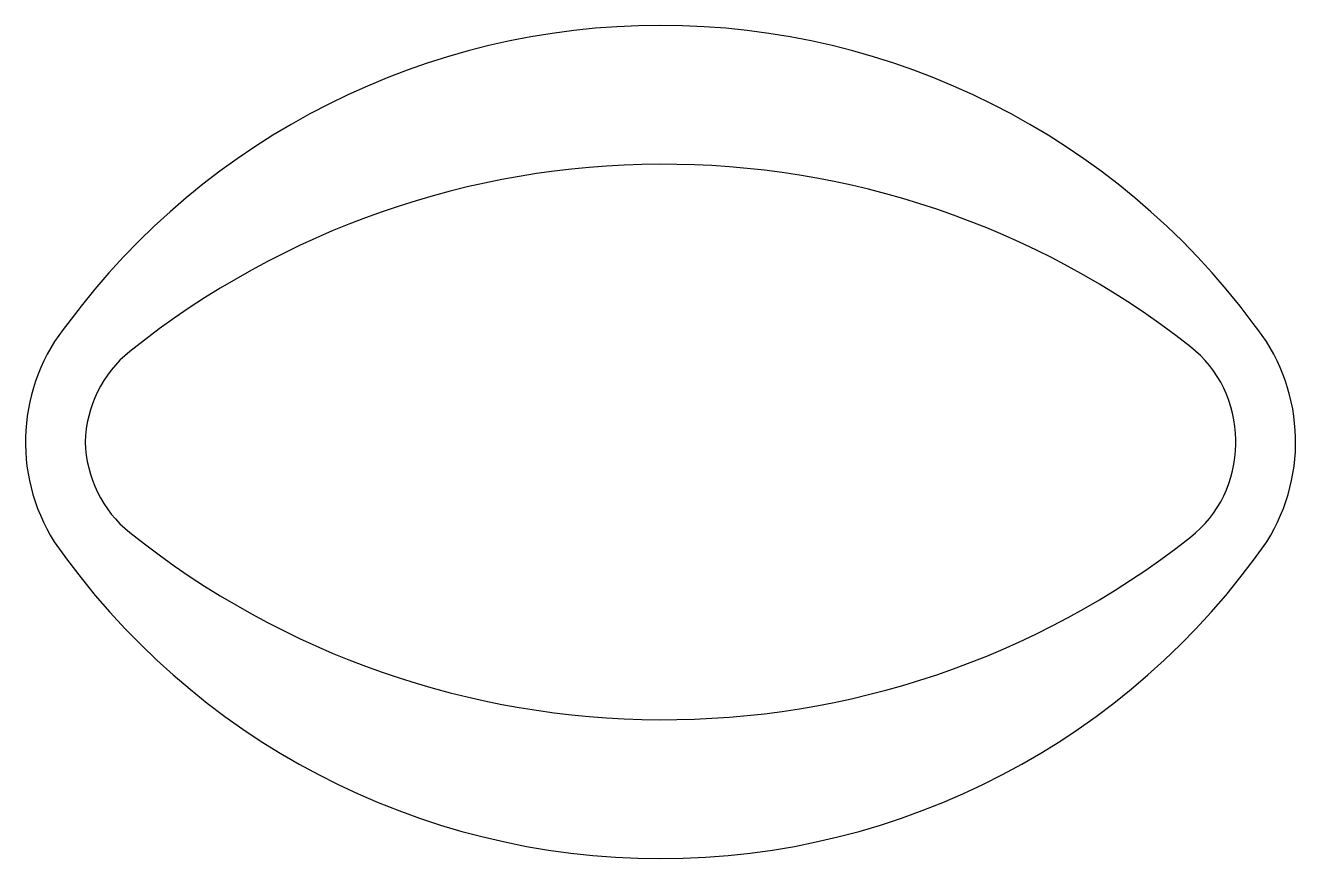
# Model space of a CAD drawing. Extents: x 480 to 512, y 292.9 to 313.9.
import ezdxf

# ---------------------------------------------------------------- set-up
doc = ezdxf.new("R2010")
doc.units = 0
doc.header["$LTSCALE"] = 0.1
doc.layers.get('0').update_dxf_attribs({"linetype": 'CONTINUOUS'})

msp = doc.modelspace()

# ---------------------------------------------------------------- linework, layer by layer
msp.add_line((510.478, 303.381), (510.478, 303.483))
for centre, radius, start, end in [((495.978, 295.312), 18.62, 36.6249, 143.3751), ((496.044, 288.922), 21.51, 51.8342, 128.6852), ((484.688, 303.432), 4.72, 140.7214, 212.1703), ((507.268, 303.432), 4.72, 327.8297, 39.2786), ((507.488, 303.483), 2.99, 0, 51.8342), ((484.468, 303.378), 2.99, 128.6852, 178.9758), ((484.468, 303.485), 2.99, 181.0242, 231.3148), ((507.488, 303.381), 2.99, 308.1658, 360), ((496.044, 317.942), 21.51, 231.3148, 308.1658), ((495.978, 311.552), 18.62, 214.8241, 325.1759)]:
    msp.add_arc(centre, radius, start, end)

doc.saveas('drawing.dxf')
